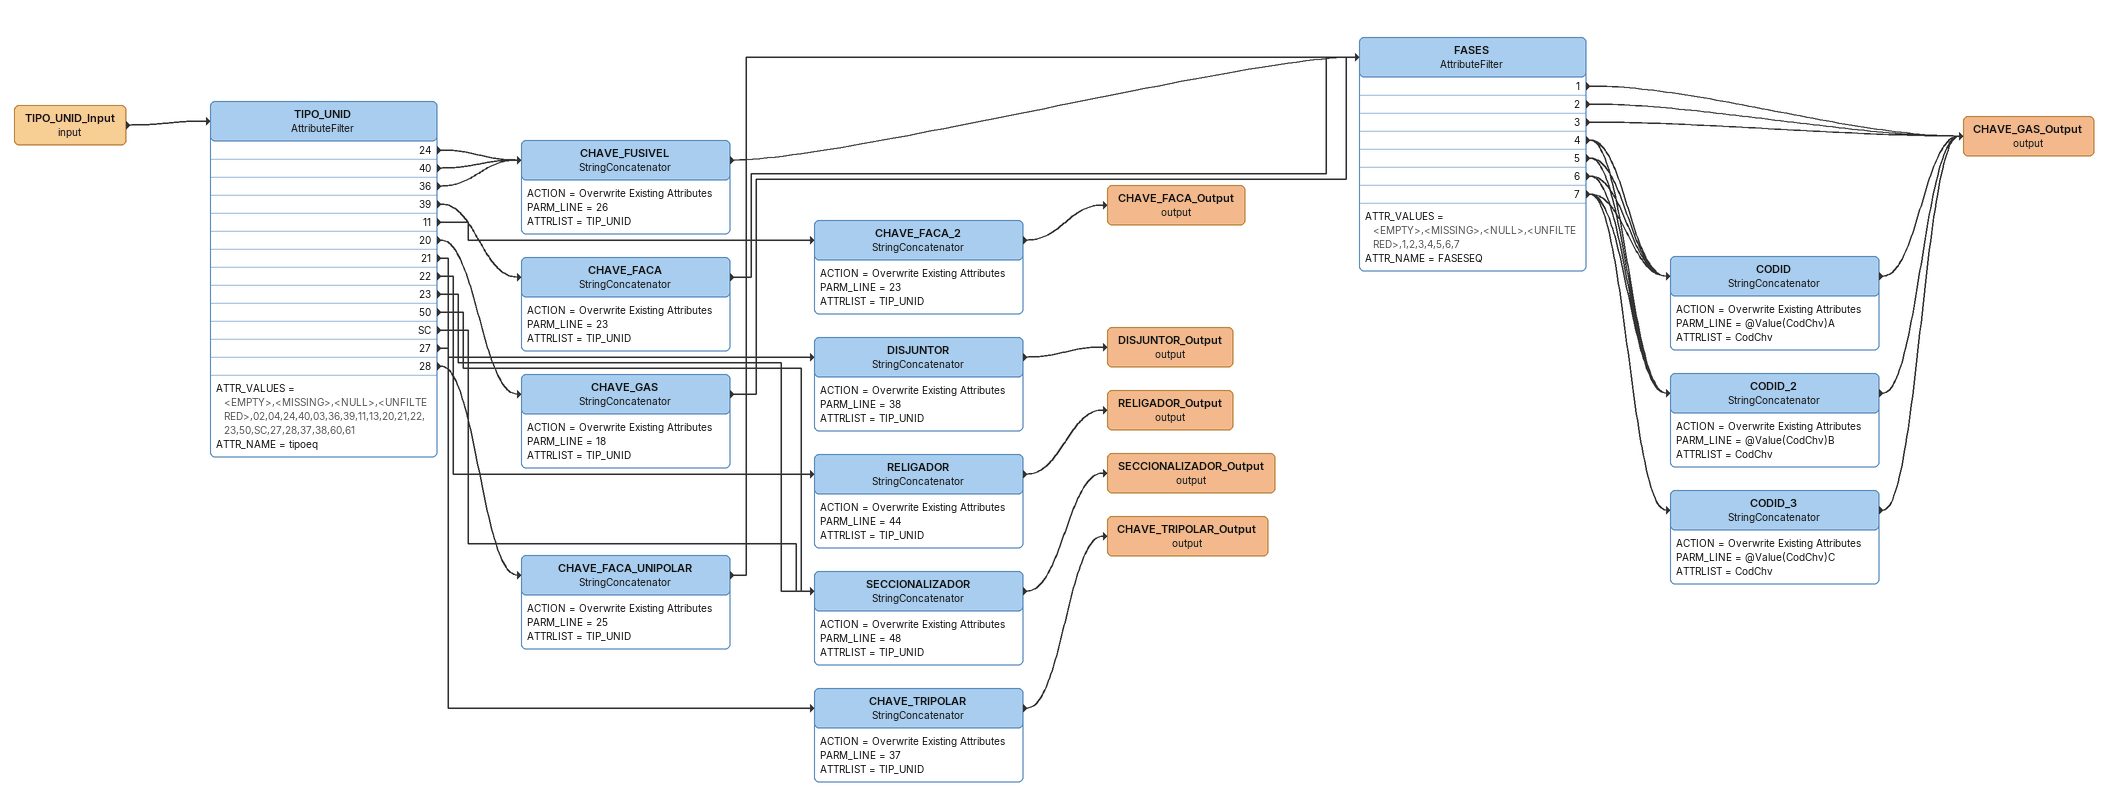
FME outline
TIPO_UNID_Input (input)
    -> TIPO_UNID
TIPO_UNID: AttributeFilter
    ATTR_VALUES = <EMPTY>,<MISSING>,<NULL>,<UNFILTERED>,02,04,24,40,03,36,39,11,13,20,21,22,23,50,SC,27,28,37,38,60,61
    ATTR_NAME = tipoeq
    24 -> CHAVE_FUSIVEL
    40 -> CHAVE_FUSIVEL
    36 -> CHAVE_FUSIVEL
    39 -> CHAVE_FACA
    11 -> CHAVE_FACA_2
    20 -> CHAVE_GAS
    21 -> DISJUNTOR
    22 -> RELIGADOR
    23 -> SECCIONALIZADOR
    50 -> SECCIONALIZADOR
    SC -> SECCIONALIZADOR
    27 -> CHAVE_TRIPOLAR
    28 -> CHAVE_FACA_UNIPOLAR
CHAVE_FUSIVEL: StringConcatenator
    ACTION = Overwrite Existing Attributes
    PARM_LINE = 26
    ATTRLIST = TIP_UNID
    -> FASES
CHAVE_FACA: StringConcatenator
    ACTION = Overwrite Existing Attributes
    PARM_LINE = 23
    ATTRLIST = TIP_UNID
    -> FASES
CHAVE_FACA_2: StringConcatenator
    ACTION = Overwrite Existing Attributes
    PARM_LINE = 23
    ATTRLIST = TIP_UNID
    -> CHAVE_FACA_Output (output)
CHAVE_FACA_Output (output)
CHAVE_GAS: StringConcatenator
    ACTION = Overwrite Existing Attributes
    PARM_LINE = 18
    ATTRLIST = TIP_UNID
    -> FASES
DISJUNTOR: StringConcatenator
    ACTION = Overwrite Existing Attributes
    PARM_LINE = 38
    ATTRLIST = TIP_UNID
    -> DISJUNTOR_Output (output)
DISJUNTOR_Output (output)
RELIGADOR: StringConcatenator
    ACTION = Overwrite Existing Attributes
    PARM_LINE = 44
    ATTRLIST = TIP_UNID
    -> RELIGADOR_Output (output)
RELIGADOR_Output (output)
SECCIONALIZADOR: StringConcatenator
    ACTION = Overwrite Existing Attributes
    PARM_LINE = 48
    ATTRLIST = TIP_UNID
    -> SECCIONALIZADOR_Output (output)
SECCIONALIZADOR_Output (output)
CHAVE_TRIPOLAR: StringConcatenator
    ACTION = Overwrite Existing Attributes
    PARM_LINE = 37
    ATTRLIST = TIP_UNID
    -> CHAVE_TRIPOLAR_Output (output)
CHAVE_TRIPOLAR_Output (output)
CHAVE_FACA_UNIPOLAR: StringConcatenator
    ACTION = Overwrite Existing Attributes
    PARM_LINE = 25
    ATTRLIST = TIP_UNID
    -> FASES
FASES: AttributeFilter
    ATTR_VALUES = <EMPTY>,<MISSING>,<NULL>,<UNFILTERED>,1,2,3,4,5,6,7
    ATTR_NAME = FASESEQ
    1 -> CHAVE_GAS_Output (output)
    2 -> CHAVE_GAS_Output (output)
    3 -> CHAVE_GAS_Output (output)
    4 -> CODID
    4 -> CODID_2
    5 -> CODID
    5 -> CODID_2
    6 -> CODID
    6 -> CODID_2
    7 -> CODID
    7 -> CODID_2
    7 -> CODID_3
CODID: StringConcatenator
    ACTION = Overwrite Existing Attributes
    PARM_LINE = @Value(CodChv)A
    ATTRLIST = CodChv
    -> CHAVE_GAS_Output (output)
CODID_2: StringConcatenator
    ACTION = Overwrite Existing Attributes
    PARM_LINE = @Value(CodChv)B
    ATTRLIST = CodChv
    -> CHAVE_GAS_Output (output)
CODID_3: StringConcatenator
    ACTION = Overwrite Existing Attributes
    PARM_LINE = @Value(CodChv)C
    ATTRLIST = CodChv
    -> CHAVE_GAS_Output (output)
CHAVE_GAS_Output (output)
